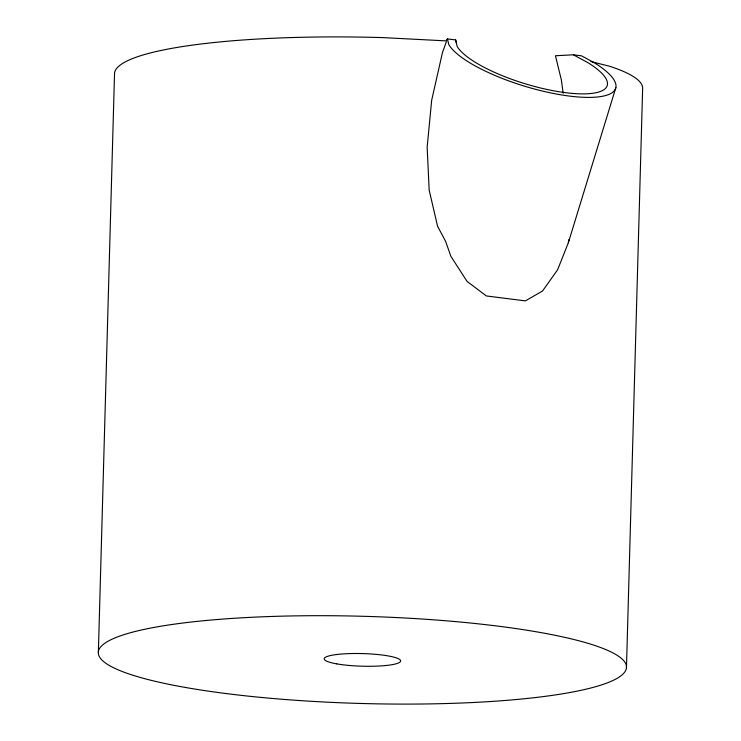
<?xml version="1.0" encoding="UTF-8"?>
<svg xmlns="http://www.w3.org/2000/svg" width="741" height="741" viewBox="0 0 741 741"><rect width="100%" height="100%" fill="white"/><g stroke="black" fill="none" stroke-linecap="round" stroke-linejoin="round"><path stroke-width="1.11" d="M98.377 651.987L114.54 73.202A264.176 43.599 1.6 0 1 383.023 37.615L446.675 40.912L446.369 39.819L447.49 38.912L455.659 39.94L457.104 46.303A79.176 22.258 17 0 0 565.679 92.699A79.176 22.258 17 0 0 588.215 62.855L573.395 54.806L555.454 55.742L561.4 80.148L563.169 93.283M626.46 667.798A264.176 43.599 1.6 0 0 234.249 618.272A264.176 43.599 1.6 0 0 226.551 693.604A264.176 43.599 1.6 0 0 626.46 667.798L642.623 89.013A264.176 43.599 1.6 0 0 609.472 66.208L590.864 61.559M446.286 41.978L442.442 52.639L431.679 100.257L427.159 147.153L429.169 190.131L437.588 226.274L445.619 241.399L450.871 256.284L467.08 281.441L486.374 295.955L525.443 300.892L542.56 290.972L557.612 269.761L568.328 242.789L568.977 239.473M568.328 242.789L615.882 87.512M455.659 39.94L456.502 43.256M573.395 54.806L581.574 55.844L594.578 62.911A88.059 24.749 17 0 1 569.514 96.089A88.059 24.749 17 0 1 448.759 44.497L447.49 38.912M336.747 663.871A38.236 6.308 1.6 0 0 399.779 662.241A38.236 6.308 1.6 0 0 350.734 653.562A38.236 6.308 1.6 0 0 336.747 663.871"/></g></svg>
